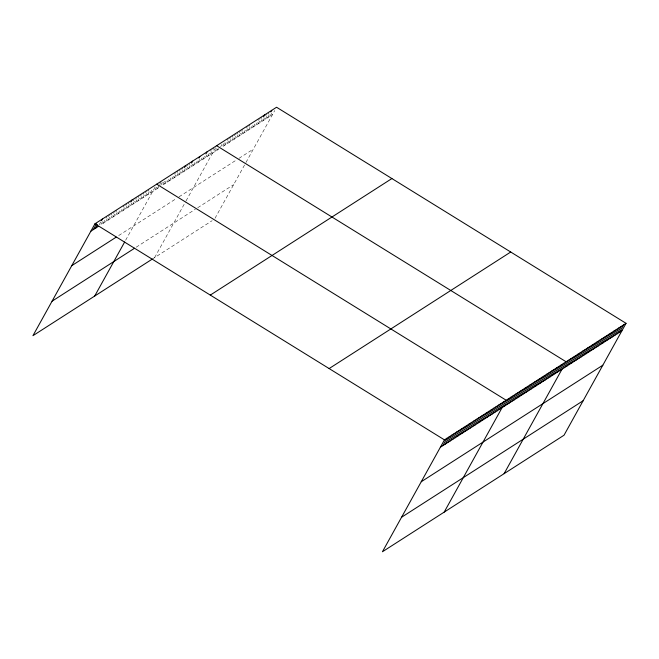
<?xml version="1.0" encoding="UTF-8"?>
<svg xmlns="http://www.w3.org/2000/svg" width="659" height="659" viewBox="0 0 659 659"><rect width="100%" height="100%" fill="white"/><g stroke="black" fill="none" stroke-linecap="round" stroke-linejoin="round"><path stroke-width="0.49" stroke-dasharray="3.29 2.47" d="M99.196 224.785L101.016 221.498M102.573 221.556L100.753 224.843L159.008 187.453M103.224 223.253L106.865 216.687M105.695 221.671L109.336 215.106M108.158 220.09L111.808 213.516M110.63 218.5L114.271 211.934M113.101 216.918L116.742 210.345M115.572 215.328L117.846 211.226M118.043 213.747L120.317 209.644M120.515 212.165L124.156 205.592M122.978 210.575L126.619 204.01M125.449 208.994L129.09 202.42M127.92 207.404L131.108 201.654M130.391 205.822L134.032 199.249M132.863 204.232L136.504 197.667M135.326 202.651L138.967 196.085M137.797 201.069L141.438 194.496M140.268 199.479L143.909 192.914M142.739 197.898L146.38 191.324M145.211 196.308L148.852 189.743M147.674 194.726L149.955 190.624M150.145 193.145L152.427 189.034M125.622 240.255L156.257 184.99M155.013 190.014L157.287 185.912M157.41 188.482L159.231 185.195M159.684 184.372L161.051 181.909M160.722 185.303L162.542 182.016M164.478 181.299L162.205 185.401L218.936 148.992M164.602 183.861L166.875 179.759M166.999 182.329L169.272 178.218M169.396 180.788L171.669 176.678M171.793 179.248L175.434 172.683M174.19 177.708L177.831 171.142M176.587 176.175L180.228 169.602M178.984 174.635L182.625 168.061M181.382 173.095L184.569 167.345M183.779 171.554L187.42 164.989M186.176 170.022L189.817 163.448M188.573 168.482L191.761 162.732M190.97 166.941L192.79 163.654M193.367 165.401L195.641 161.298M195.764 163.869L198.038 159.758M198.161 162.328L200.435 158.218M200.558 160.788L202.379 157.501M202.956 159.247L206.143 153.498M205.353 157.715L207.173 154.428M207.75 156.175L211.391 149.601M210.147 154.634L213.788 148.069M154.618 257.595L185.55 201.794M186.044 200.904L216.185 146.529M214.941 151.562L217.215 147.451M217.338 150.021L218.244 148.374M220.641 146.842L222.009 144.379M224.406 142.838L222.132 146.941L272.472 114.633M224.53 145.408L228.171 138.835M226.927 143.868L230.568 137.294M229.324 142.328L232.965 135.762M231.721 140.787L235.362 134.222M234.118 139.247L237.759 132.681M236.515 137.715L240.156 131.141M238.912 136.174L242.553 129.601M241.309 134.634L243.583 130.531M243.706 133.093L247.347 126.528M246.104 131.561L249.745 124.988M248.501 130.021L250.774 125.918M250.898 128.48L253.171 124.378M253.295 126.94L255.568 122.838M255.692 125.408L259.333 118.834M258.089 123.867L261.73 117.294M260.486 122.327L263.666 116.577M262.883 120.786L266.524 114.221M265.28 119.254L268.921 112.681M267.678 117.714L269.951 113.603M270.075 116.173L271.895 112.887M215.023 218.269L245.477 163.333M245.972 162.444L274.745 110.531M118.686 235.551L176.645 198.351M179.042 196.81L236.573 159.89M238.97 158.349L253.353 149.123M136.182 247.216L195.303 209.265M197.7 207.725L233.657 184.652M152.221 259.135L212.149 220.674"/><path stroke-width="0.99" d="M626.05 323.322L444.454 439.866L382.434 551.756L564.03 435.212L626.05 323.322L276.566 107.244L94.97 223.788L32.95 335.678L152.221 259.135M93.347 229.596L96.527 223.846M95.81 228.014L97.631 224.727M101.47 220.674L102.384 219.035M131.108 201.654L132.014 200.015M94.69 296.056L124.642 242.026M184.569 167.345L185.476 165.706M191.761 162.732L192.667 161.093M198.952 158.119L199.858 156.471M206.143 153.498L207.05 151.858M263.666 116.577L264.58 114.938M270.857 111.964L271.772 110.325M442.832 445.673L446.926 438.276M445.303 444.084L449.397 436.695M447.766 442.502L451.868 435.113M450.237 440.912L454.331 433.523M452.708 439.331L456.802 431.942M455.18 437.749L459.274 430.352M457.651 436.159L461.745 428.77M460.114 434.578L464.216 427.189M462.585 432.988L466.679 425.599M465.056 431.406L469.15 424.017M467.528 429.825L471.622 422.427M469.999 428.235L474.093 420.846M472.462 426.653L476.564 419.256M474.933 425.063L479.035 417.674M477.404 423.482L481.498 416.093M479.876 421.892L483.97 414.503M482.347 420.31L486.441 412.921M484.81 418.729L488.912 411.331M487.281 417.139L491.383 409.75M489.752 415.557L493.846 408.168M492.224 413.967L496.318 406.578M494.695 412.386L498.789 404.997M497.158 410.804L501.26 403.407M499.629 409.214L503.731 401.825M444.174 512.125L506.194 400.244L156.71 184.166M504.497 406.092L508.591 398.703M506.895 404.552L510.989 397.163M509.292 403.011L513.386 395.622M511.689 401.479L515.783 394.09M514.086 399.939L518.18 392.55M516.483 398.398L520.577 391.009M518.88 396.858L522.974 389.469M521.277 395.326L525.371 387.929M523.674 393.785L527.768 386.396M526.071 392.245L530.165 384.856M528.469 390.705L532.563 383.316M530.866 389.172L534.96 381.775M533.263 387.632L537.357 380.243M535.66 386.092L539.754 378.703M538.057 384.551L542.151 377.162M540.454 383.019L544.548 375.622M542.851 381.479L546.945 374.09M545.248 379.938L549.342 372.549M547.645 378.398L551.74 371.009M550.043 376.866L554.137 369.468M552.44 375.325L556.534 367.936M554.837 373.785L558.931 366.396M557.234 372.244L561.328 364.855M559.631 370.712L563.725 363.315M504.102 473.673L566.122 361.783L216.638 145.705M564.425 367.631L568.519 360.242M566.822 366.091L570.916 358.702M569.219 364.559L573.314 357.162M571.617 363.018L575.711 355.629M574.014 361.478L578.108 354.089M576.411 359.938L580.505 352.549M578.808 358.405L582.902 351.008M581.205 356.865L585.299 349.476M583.602 355.325L587.696 347.936M585.999 353.784L590.093 346.395M588.396 352.252L592.49 344.855M590.793 350.712L594.888 343.323M593.191 349.171L597.285 341.782M595.588 347.631L599.682 340.242M597.985 346.099L602.079 338.701M600.382 344.558L604.476 337.169M602.779 343.018L606.873 335.629M605.176 341.477L609.27 334.088M607.573 339.937L611.667 332.548M609.97 338.405L614.064 331.016M612.368 336.864L616.462 329.475M614.765 335.324L618.859 327.935M617.162 333.784L621.256 326.394M619.559 332.251L623.653 324.862M90.876 231.185L98.282 226.424M71.757 265.668L116.215 237.133M52.061 301.196L134.584 248.237M210.303 295.092L391.899 178.548M329.129 368.562L510.717 252.018M440.36 447.255L621.956 330.711M421.241 481.737L602.837 365.193M401.553 517.266L583.141 400.721M94.97 223.788L444.454 439.866"/></g></svg>
